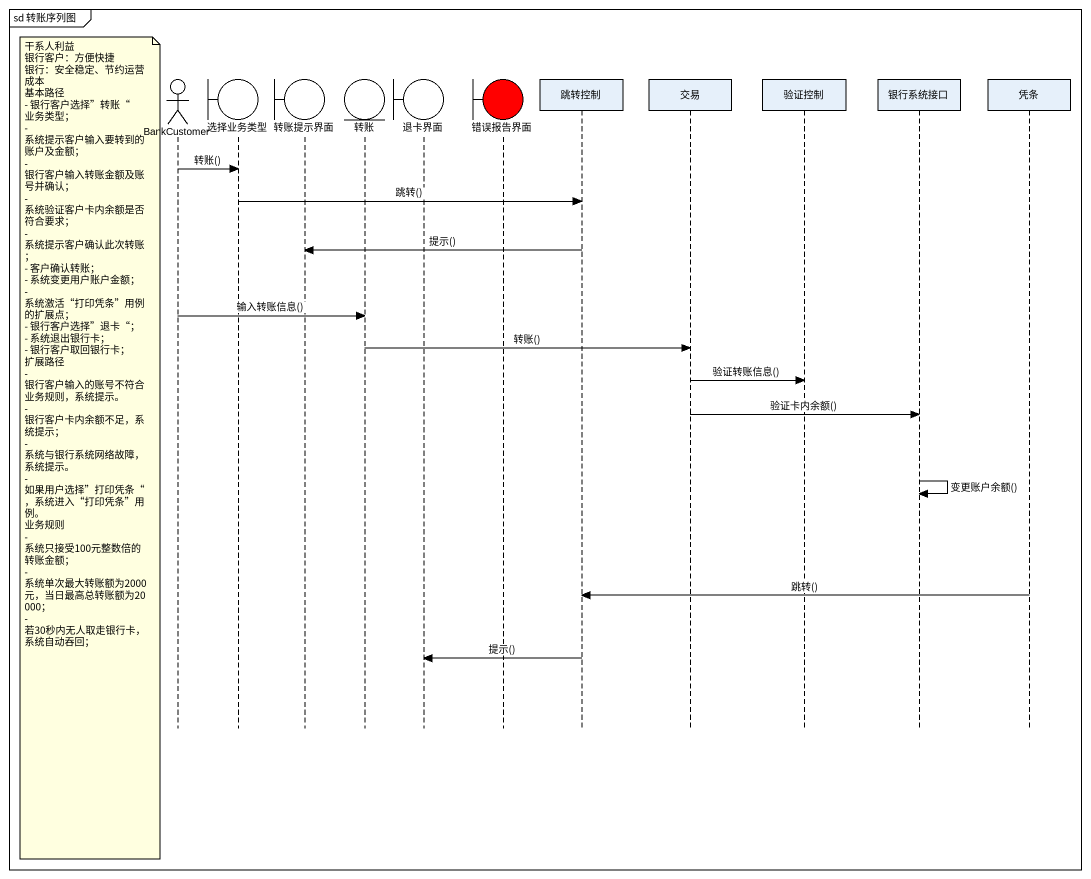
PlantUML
@startuml
mainframe sd 转账序列图
hide footbox
actor BankCustomer
boundary 选择业务类型
boundary 转账提示界面
entity 转账
boundary 退卡界面
boundary 错误报告界面 #FF0000
participant 跳转控制
participant 交易
participant 验证控制
participant 银行系统接口
participant 凭条

BankCustomer -> 选择业务类型 : 转账()
选择业务类型 -> 跳转控制 : 跳转()
跳转控制 -> 转账提示界面 : 提示()
BankCustomer -> 转账 : 输入转账信息()
转账 -> 交易 : 转账()
交易 -> 验证控制 : 验证转账信息()
交易 -> 银行系统接口 : 验证卡内余额()
note left of BankCustomer
  干系人利益
  银行客户：方便快捷
  银行：安全稳定、节约运营成本
  基本路径
  - 银行客户选择”转账“ 业务类型；
  - 系统提示客户输入要转到的账户及金额；
  - 银行客户输入转账金额及账号并确认；
  - 系统验证客户卡内余额是否符合要求；
  - 系统提示客户确认此次转账；
  - 客户确认转账；
  - 系统变更用户账户金额；
  - 系统激活“打印凭条”用例的扩展点；
  - 银行客户选择”退卡“；
  - 系统退出银行卡；
  - 银行客户取回银行卡；
  扩展路径
  - 银行客户输入的账号不符合业务规则，系统提示。
  - 银行客户卡内余额不足，系统提示；
  - 系统与银行系统网络故障，系统提示。
  - 如果用户选择”打印凭条“，系统进入“打印凭条”用例。
  业务规则
  - 系统只接受100元整数倍的转账金额；
  - 系统单次最大转账额为2000元，当日最高总转账额为20000；
  - 若30秒内无人取走银行卡，系统自动吞回；
end note
银行系统接口 -> 银行系统接口 : 变更账户余额()
凭条 -> 跳转控制 : 跳转()
跳转控制 -> 退卡界面 : 提示()
@enduml
